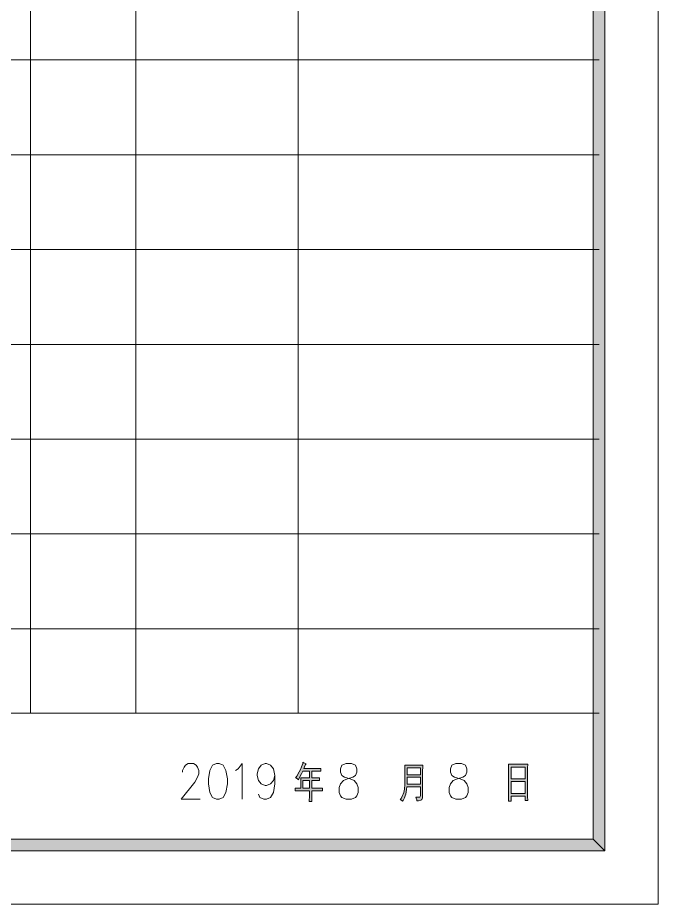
# Model space of a CAD drawing. Header units: millimetres. Extents: x 0 to 207, y 0 to 293.
# Drawn here: x 153.6 to 206.9, y 0 to 73.7 of the extents above; entities that cross this region are included whole.
import ezdxf

# ---------------------------------------------------------------- set-up
doc = ezdxf.new("R2010")
doc.units = ezdxf.units.MM

msp = doc.modelspace()

# ---------------------------------------------------------------- hatches: boundary and pattern name
h = msp.add_hatch(color=0)
h.dxf.hatch_style = 2
h.paths.add_polyline_path([(202.483861, 4.434417), (201.499611, 5.418667), (201.499611, 287.224611), (202.483861, 288.208861)])
h = msp.add_hatch(color=0)
h.paths.add_polyline_path([(176.75225, 10.502194), (176.861611, 10.646833), (177.059167, 10.999611), (177.150889, 11.20775), (177.242611, 11.415889), (177.344917, 11.712222), (177.3555, 11.803944), (177.426056, 11.761611), (177.563639, 11.698111), (177.627139, 11.676944), (177.581278, 11.616972), (177.486028, 11.415889), (177.433111, 11.278306), (178.410306, 11.278306), (178.516139, 11.278306), (178.734861, 11.285361), (178.84775, 11.292417), (178.84775, 11.056056), (178.745444, 11.063111), (178.526722, 11.070167), (178.410306, 11.070167), (178.089278, 11.070167), (178.089278, 10.502194), (178.27625, 10.502194), (178.597278, 10.50925), (178.738389, 10.516306), (178.738389, 10.279944), (178.59375, 10.287), (178.269194, 10.294056), (178.089278, 10.294056), (178.089278, 9.644944), (178.583167, 9.644944), (178.692528, 9.644944), (178.890083, 9.652), (178.981806, 9.659056), (178.981806, 9.422694), (178.893611, 9.42975), (178.696056, 9.436806), (178.583167, 9.436806), (178.089278, 9.436806), (178.089278, 9.119306), (178.089278, 8.960556), (178.096333, 8.66775), (178.099861, 8.537222), (177.888194, 8.537222), (177.891722, 8.66775), (177.89525, 8.946444), (177.89525, 9.091083), (177.89525, 9.436806), (177.239083, 9.436806), (177.1015, 9.436806), (176.8475, 9.42975), (176.724028, 9.422694), (176.724028, 9.659056), (176.840444, 9.652), (177.06975, 9.644944), (177.179111, 9.644944), (177.179111, 9.913056), (177.175583, 10.343444), (177.172056, 10.502194), (177.89525, 10.502194), (177.89525, 11.070167), (177.344917, 11.070167), (177.242611, 10.847917), (177.059167, 10.488083), (176.978028, 10.3505), (176.925111, 10.414), (176.812222, 10.488083)])
h.paths.add_polyline_path([(177.89525, 9.644944), (177.89525, 10.294056), (177.362556, 10.294056), (177.362556, 9.644944)])
h = msp.add_hatch(color=0)
h.paths.add_polyline_path([(187.332056, 11.553472), (187.321472, 11.387667), (187.310889, 11.091333), (187.310889, 10.960806), (187.310889, 8.995833), (187.310889, 8.861778), (187.2615, 8.703028), (187.215639, 8.674806), (187.16625, 8.646583), (186.97575, 8.607778), (186.838167, 8.593667), (186.827583, 8.674806), (186.78525, 8.833556), (186.749972, 8.911167), (186.855806, 8.904111), (187.003972, 8.904111), (187.046306, 8.911167), (187.085111, 8.918222), (187.127444, 9.013472), (187.127444, 9.105194), (187.127444, 9.768417), (186.012667, 9.768417), (185.987972, 9.539111), (185.910361, 9.161639), (185.857444, 9.006417), (185.804528, 8.854722), (185.698694, 8.636), (185.645778, 8.565444), (185.606972, 8.614833), (185.508194, 8.681861), (185.45175, 8.703028), (185.529361, 8.801806), (185.652833, 9.031111), (185.698694, 9.168694), (185.744556, 9.30275), (185.804528, 9.567333), (185.815111, 9.701389), (185.825694, 9.831917), (185.839806, 10.121194), (185.839806, 10.279944), (185.839806, 10.89025), (185.839806, 11.041944), (185.83275, 11.373556), (185.829222, 11.553472)])
h.paths.add_polyline_path([(187.127444, 10.766778), (187.127444, 11.345333), (186.02325, 11.345333), (186.02325, 10.766778)])
h.paths.add_polyline_path([(187.127444, 9.990667), (187.127444, 10.558639), (186.02325, 10.558639), (186.02325, 9.990667)])
h = msp.add_hatch(color=0)
h.paths.add_polyline_path([(196.05625, 11.65225), (196.052722, 11.313583), (196.049194, 10.558639), (196.049194, 10.142361), (196.049194, 9.726083), (196.052722, 8.974667), (196.05625, 8.636), (195.834, 8.636), (195.834, 8.981722), (194.673361, 8.981722), (194.673361, 8.565444), (194.458167, 8.565444), (194.465222, 8.882944), (194.46875, 9.630833), (194.46875, 10.061222), (194.46875, 10.488083), (194.465222, 11.285361), (194.458167, 11.65225)])
h.paths.add_polyline_path([(195.834, 9.214556), (195.834, 10.198806), (194.673361, 10.198806), (194.673361, 9.214556)])
h.paths.add_polyline_path([(195.834, 10.431639), (195.834, 11.401778), (194.673361, 11.401778), (194.673361, 10.431639)])
h = msp.add_hatch(color=0)
h.dxf.hatch_style = 2
h.paths.add_polyline_path([(24.140583, 4.434417), (25.124833, 5.418667), (201.499611, 5.418667), (202.483861, 4.434417)])

# ---------------------------------------------------------------- linework, layer by layer
at = {"color": 0, "lineweight": 0}
for points in [[(0, 0), (206.918278, 0), (206.918278, 292.643278), (0, 292.643278)], [(202.483861, 4.434417), (201.499611, 5.418667), (201.499611, 287.224611), (202.483861, 288.208861)], [(176.75225, 10.502194), (176.861611, 10.646833), (177.059167, 10.999611), (177.150889, 11.20775), (177.242611, 11.415889), (177.344917, 11.712222), (177.3555, 11.803944), (177.426056, 11.761611), (177.563639, 11.698111), (177.627139, 11.676944), (177.581278, 11.616972), (177.486028, 11.415889), (177.433111, 11.278306), (178.410306, 11.278306), (178.516139, 11.278306), (178.734861, 11.285361), (178.84775, 11.292417), (178.84775, 11.056056), (178.745444, 11.063111), (178.526722, 11.070167), (178.410306, 11.070167), (178.089278, 11.070167), (178.089278, 10.502194), (178.27625, 10.502194), (178.597278, 10.50925), (178.738389, 10.516306), (178.738389, 10.279944), (178.59375, 10.287), (178.269194, 10.294056), (178.089278, 10.294056), (178.089278, 9.644944), (178.583167, 9.644944), (178.692528, 9.644944), (178.890083, 9.652), (178.981806, 9.659056), (178.981806, 9.422694), (178.893611, 9.42975), (178.696056, 9.436806), (178.583167, 9.436806), (178.089278, 9.436806), (178.089278, 9.119306), (178.089278, 8.960556), (178.096333, 8.66775), (178.099861, 8.537222), (177.888194, 8.537222), (177.891722, 8.66775), (177.89525, 8.946444), (177.89525, 9.091083), (177.89525, 9.436806), (177.239083, 9.436806), (177.1015, 9.436806), (176.8475, 9.42975), (176.724028, 9.422694), (176.724028, 9.659056), (176.840444, 9.652), (177.06975, 9.644944), (177.179111, 9.644944), (177.179111, 9.913056), (177.175583, 10.343444), (177.172056, 10.502194), (177.89525, 10.502194), (177.89525, 11.070167), (177.344917, 11.070167), (177.242611, 10.847917), (177.059167, 10.488083), (176.978028, 10.3505), (176.925111, 10.414), (176.812222, 10.488083)], [(170.169417, 11.694583), (169.834278, 11.553472), (169.6085, 11.130139), (169.495611, 10.428111), (169.495611, 10.004778), (169.6085, 9.299222), (169.834278, 8.879417), (170.169417, 8.738306), (170.395194, 8.738306), (170.733861, 8.879417), (170.959639, 9.299222), (171.072528, 10.004778), (171.072528, 10.428111), (170.959639, 11.130139), (170.733861, 11.553472), (170.395194, 11.694583)], [(180.94325, 11.694583), (180.608111, 11.553472), (180.495222, 11.27125), (180.495222, 10.989028), (180.608111, 10.706806), (180.830361, 10.569222), (181.281917, 10.428111), (181.620583, 10.287), (181.846361, 10.004778), (181.95925, 9.722556), (181.95925, 9.299222), (181.846361, 9.020528), (181.733472, 8.879417), (181.394806, 8.738306), (180.94325, 8.738306), (180.608111, 8.879417), (180.495222, 9.020528), (180.382333, 9.299222), (180.382333, 9.722556), (180.495222, 10.004778), (180.721, 10.287), (181.056139, 10.428111), (181.507694, 10.569222), (181.733472, 10.706806), (181.846361, 10.989028), (181.846361, 11.27125), (181.733472, 11.553472), (181.394806, 11.694583)], [(187.332056, 11.553472), (187.321472, 11.387667), (187.310889, 11.091333), (187.310889, 10.960806), (187.310889, 8.995833), (187.310889, 8.861778), (187.2615, 8.703028), (187.215639, 8.674806), (187.16625, 8.646583), (186.97575, 8.607778), (186.838167, 8.593667), (186.827583, 8.674806), (186.78525, 8.833556), (186.749972, 8.911167), (186.855806, 8.904111), (187.003972, 8.904111), (187.046306, 8.911167), (187.085111, 8.918222), (187.127444, 9.013472), (187.127444, 9.105194), (187.127444, 9.768417), (186.012667, 9.768417), (185.987972, 9.539111), (185.910361, 9.161639), (185.857444, 9.006417), (185.804528, 8.854722), (185.698694, 8.636), (185.645778, 8.565444), (185.606972, 8.614833), (185.508194, 8.681861), (185.45175, 8.703028), (185.529361, 8.801806), (185.652833, 9.031111), (185.698694, 9.168694), (185.744556, 9.30275), (185.804528, 9.567333), (185.815111, 9.701389), (185.825694, 9.831917), (185.839806, 10.121194), (185.839806, 10.279944), (185.839806, 10.89025), (185.839806, 11.041944), (185.83275, 11.373556), (185.829222, 11.553472)], [(187.127444, 10.766778), (187.127444, 11.345333), (186.02325, 11.345333), (186.02325, 10.766778)], [(190.090778, 11.694583), (189.752111, 11.553472), (189.639222, 11.27125), (189.639222, 10.989028), (189.752111, 10.706806), (189.977889, 10.569222), (190.429444, 10.428111), (190.764583, 10.287), (190.990361, 10.004778), (191.10325, 9.722556), (191.10325, 9.299222), (190.990361, 9.020528), (190.877472, 8.879417), (190.542333, 8.738306), (190.090778, 8.738306), (189.752111, 8.879417), (189.639222, 9.020528), (189.526333, 9.299222), (189.526333, 9.722556), (189.639222, 10.004778), (189.865, 10.287), (190.203667, 10.428111), (190.651694, 10.569222), (190.877472, 10.706806), (190.990361, 10.989028), (190.990361, 11.27125), (190.877472, 11.553472), (190.542333, 11.694583)], [(196.05625, 11.65225), (196.052722, 11.313583), (196.049194, 10.558639), (196.049194, 10.142361), (196.049194, 9.726083), (196.052722, 8.974667), (196.05625, 8.636), (195.834, 8.636), (195.834, 8.981722), (194.673361, 8.981722), (194.673361, 8.565444), (194.458167, 8.565444), (194.465222, 8.882944), (194.46875, 9.630833), (194.46875, 10.061222), (194.46875, 10.488083), (194.465222, 11.285361), (194.458167, 11.65225)], [(195.834, 10.431639), (195.834, 11.401778), (194.673361, 11.401778), (194.673361, 10.431639)], [(187.127444, 9.990667), (187.127444, 10.558639), (186.02325, 10.558639), (186.02325, 9.990667)], [(177.89525, 9.644944), (177.89525, 10.294056), (177.362556, 10.294056), (177.362556, 9.644944)], [(195.834, 9.214556), (195.834, 10.198806), (194.673361, 10.198806), (194.673361, 9.214556)], [(24.140583, 4.434417), (25.124833, 5.418667), (201.499611, 5.418667), (202.483861, 4.434417)]]:
    msp.add_lwpolyline(points, close=True, dxfattribs=at)
for points in [[(154.696583, 242.637028), (154.696583, 15.889111)], [(163.470167, 242.637028), (163.470167, 15.889111)], [(176.949806, 242.637028), (176.949806, 15.889111)], [(25.124833, 70.206306), (201.9935, 70.206306)], [(25.124833, 62.321722), (201.9935, 62.321722)], [(25.124833, 54.440667), (201.9935, 54.440667)], [(25.124833, 46.556083), (201.9935, 46.556083)], [(25.124833, 38.675028), (201.9935, 38.675028)], [(25.124833, 30.790444), (201.9935, 30.790444)], [(24.634472, 22.909389), (201.9935, 22.909389)], [(24.634472, 15.889111), (201.9935, 15.889111)], [(167.35425, 10.989028), (167.35425, 11.130139), (167.467139, 11.412361), (167.580028, 11.553472), (167.805806, 11.694583), (168.257361, 11.694583), (168.483139, 11.553472), (168.5925, 11.412361), (168.705389, 11.130139), (168.705389, 10.847917), (168.5925, 10.569222), (168.37025, 10.145889), (167.241361, 8.738306), (168.818278, 8.738306)], [(171.746333, 11.130139), (171.972111, 11.27125), (172.310778, 11.694583), (172.310778, 8.738306)], [(175.013056, 10.706806), (174.900167, 10.287), (174.674389, 10.004778), (174.335722, 9.863667), (174.222833, 9.863667), (173.887694, 10.004778), (173.661917, 10.287), (173.549028, 10.706806), (173.549028, 10.847917), (173.661917, 11.27125), (173.887694, 11.553472), (174.222833, 11.694583), (174.335722, 11.694583), (174.674389, 11.553472), (174.900167, 11.27125), (175.013056, 10.706806), (175.013056, 10.004778), (174.900167, 9.299222), (174.674389, 8.879417), (174.335722, 8.738306), (174.113472, 8.738306), (173.774806, 8.879417), (173.661917, 9.161639)]]:
    msp.add_lwpolyline(points, dxfattribs=at)

doc.saveas('drawing.dxf')
